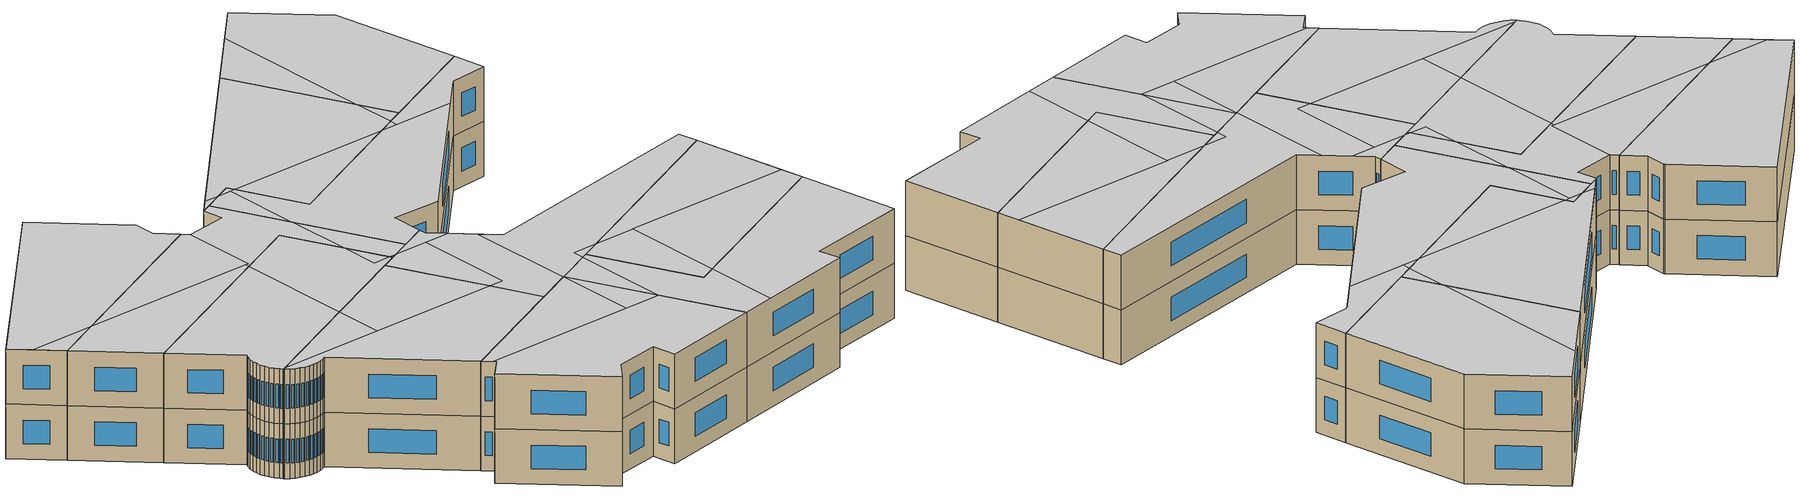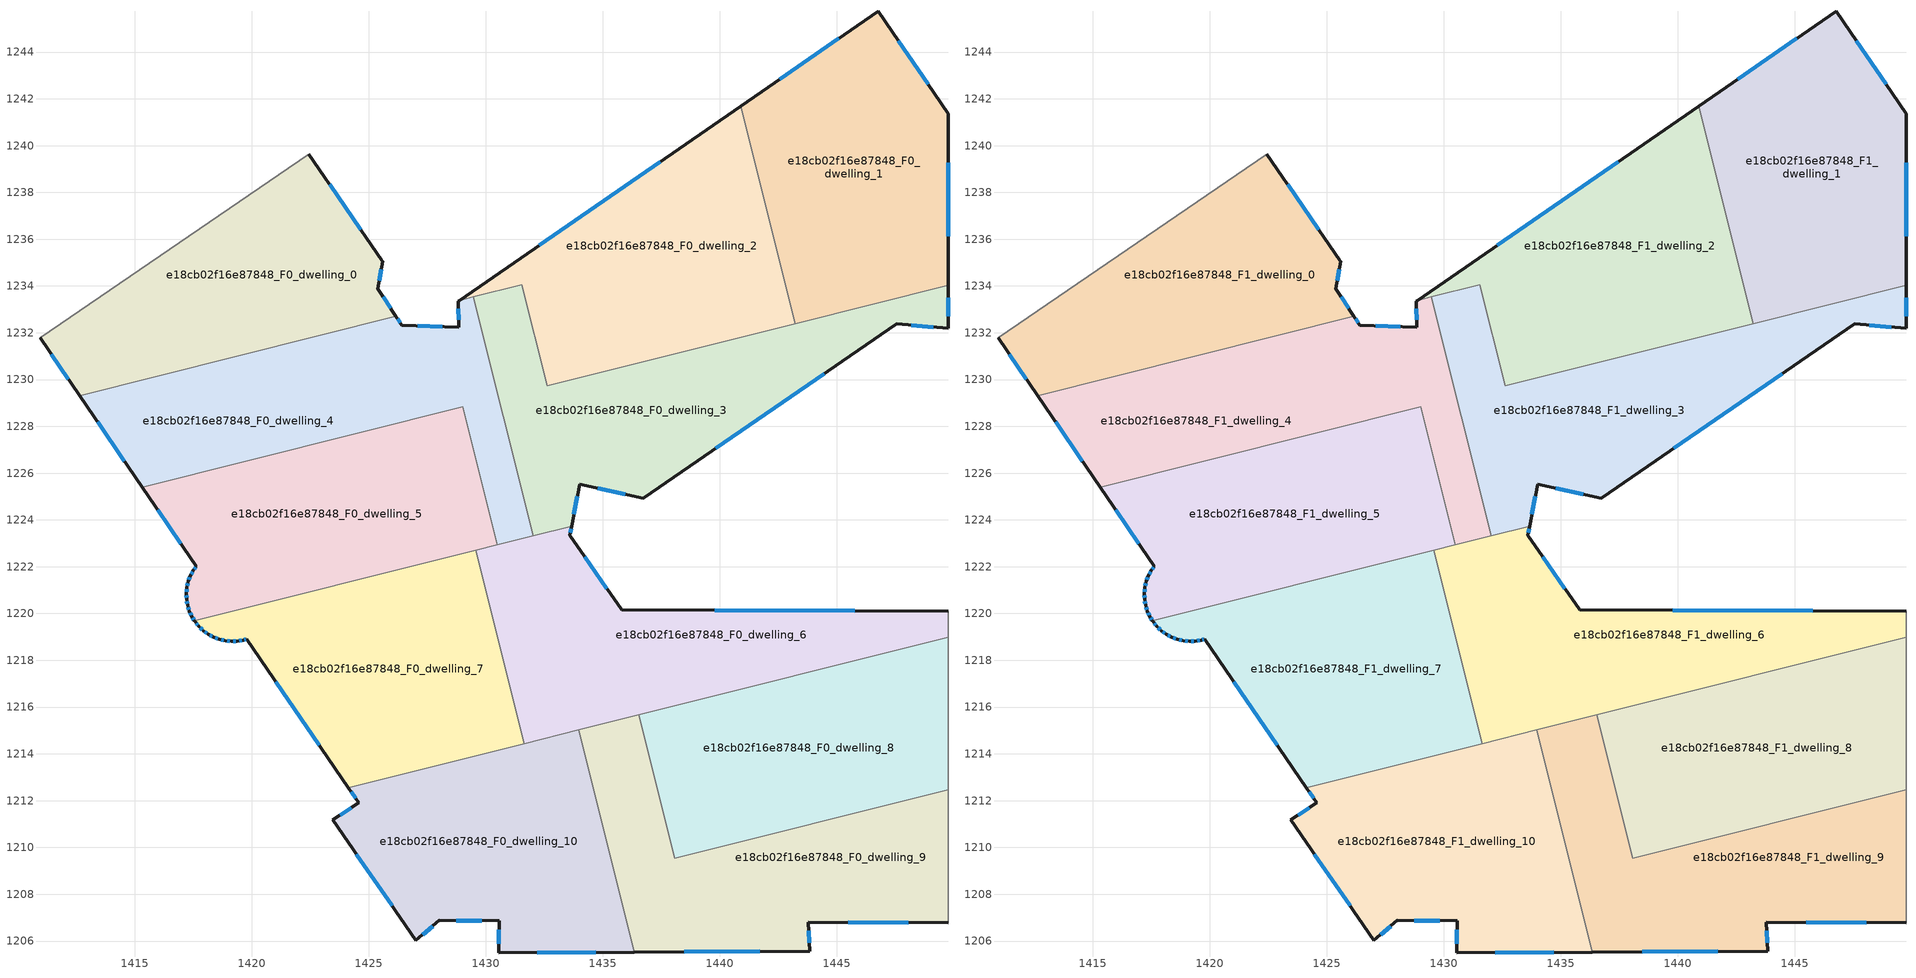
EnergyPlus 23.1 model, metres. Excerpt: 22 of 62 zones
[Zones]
e18cb02f16e87848_F0_dwelling_0
 floor ground (EU_floor_Construction): 1422.43,1239.64 1425.54,1235.11 1425.59,1235.05 1425.38,1233.88 1426.15,1232.7 1412.63,1229.31 1410.94,1231.78 z0
 wall outside (EU_wall_Construction): 1426.15,1232.7 1425.38,1233.88 1425.59,1235.05 1425.54,1235.11 1422.43,1239.64 / 1410.94,1231.78 1412.63,1229.31 z0:3
 wall to e18cb02f16e87848_F0_dwelling_4 (EU_wall_Construction): 1412.63,1229.31 1426.15,1232.7 z0:3
 wall adiabatic (EU_wall_Construction): 1422.43,1239.64 1410.94,1231.78 z0:3
 window (EU_Window_Construction): 1425.44,1234.22 1425.53,1234.71 / 1425.93,1233.04 1425.6,1233.55 / 1411.42,1231.08 1412.15,1230.02 / 1424.65,1236.4 1423.32,1238.34 z0.86:2.14
e18cb02f16e87848_F0_dwelling_1
 floor ground (EU_floor_Construction): 1446.76,1245.74 1449.75,1241.37 1449.75,1234.03 1443.22,1232.39 1440.89,1241.68 z0
 wall outside (EU_wall_Construction): 1449.75,1234.03 1449.75,1241.37 1446.76,1245.74 1440.89,1241.68 z0:3
 wall to e18cb02f16e87848_F0_dwelling_2 (EU_wall_Construction): 1440.89,1241.68 1443.22,1232.39 z0:3
 wall to e18cb02f16e87848_F0_dwelling_3 (EU_wall_Construction): 1443.22,1232.39 1449.75,1234.03 z0:3
 window (EU_Window_Construction): 1449.75,1236.12 1449.75,1239.27 / 1445.08,1244.58 1442.56,1242.84 / 1448.9,1242.62 1447.62,1244.49 z0.86:2.14
e18cb02f16e87848_F0_dwelling_10
 floor ground (EU_floor_Construction): 1433.96,1215.02 1436.34,1205.53 1430.55,1205.5 1430.56,1206.87 1428.01,1206.88 1427.01,1206.03 1423.45,1211.17 1424.56,1211.91 1424.12,1212.55 z0
 wall outside (EU_wall_Construction): 1424.12,1212.55 1424.56,1211.91 1423.45,1211.17 1427.01,1206.03 1428.01,1206.88 1430.56,1206.87 1430.55,1205.5 1436.34,1205.53 z0:3
 wall to e18cb02f16e87848_F0_dwelling_9 (EU_wall_Construction): 1436.34,1205.53 1433.96,1215.02 z0:3
 wall to e18cb02f16e87848_F0_dwelling_7 (EU_wall_Construction): 1431.64,1214.44 1424.12,1212.55 z0:3
 wall to e18cb02f16e87848_F0_dwelling_6 (EU_wall_Construction): 1433.96,1215.02 1431.64,1214.44 z0:3
 window (EU_Window_Construction): 1424.24,1212.37 1424.43,1212.1 / 1432.2,1205.51 1434.69,1205.52 / 1430.56,1206.48 1430.55,1205.89 / 1428.74,1206.88 1429.83,1206.87 / 1427.29,1206.27 1427.72,1206.64 / 1424.47,1209.7 1425.99,1207.5 / 1424.24,1211.7 1423.76,1211.38 z0.86:2.14
e18cb02f16e87848_F0_dwelling_2
 floor ground (EU_floor_Construction): 1440.89,1241.68 1443.22,1232.39 1432.62,1229.73 1431.54,1234.05 1428.85,1233.38 z0
 wall outside (EU_wall_Construction): 1440.89,1241.68 1428.85,1233.38 z0:3
 wall to e18cb02f16e87848_F0_dwelling_3 (EU_wall_Construction): 1429.46,1233.53 1431.54,1234.05 1432.62,1229.73 1443.22,1232.39 z0:3
 wall to e18cb02f16e87848_F0_dwelling_4 (EU_wall_Construction): 1428.85,1233.38 1429.46,1233.53 z0:3
 window (EU_Window_Construction): 1437.45,1239.31 1432.29,1235.75 z0.86:2.14
e18cb02f16e87848_F0_dwelling_3
 floor ground (EU_floor_Construction): 1449.75,1234.03 1449.75,1232.18 1447.55,1232.39 1436.72,1224.93 1434.01,1225.52 1433.66,1223.74 1432.02,1223.32 1429.46,1233.53 1431.54,1234.05 1432.62,1229.73 z0
 wall outside (EU_wall_Construction): 1433.66,1223.74 1434.01,1225.52 1436.72,1224.93 1447.55,1232.39 1449.75,1232.18 1449.75,1234.03 z0:3
 wall to e18cb02f16e87848_F0_dwelling_4 (EU_wall_Construction): 1429.46,1233.53 1432.02,1223.32 z0:3
 wall to e18cb02f16e87848_F0_dwelling_6 (EU_wall_Construction): 1432.02,1223.32 1433.66,1223.74 z0:3
 window (EU_Window_Construction): 1449.75,1232.71 1449.75,1233.5 / 1448.18,1232.33 1449.12,1232.24 / 1439.82,1227.06 1444.46,1230.26 / 1434.79,1225.35 1435.95,1225.1 / 1433.76,1224.25 1433.91,1225.01 z0.86:2.14
e18cb02f16e87848_F0_dwelling_4
 floor ground (EU_floor_Construction): 1429.46,1233.53 1432.02,1223.32 1430.49,1222.94 1429.01,1228.83 1415.32,1225.39 1412.63,1229.31 1426.15,1232.7 1426.4,1232.32 1428.84,1232.23 1428.82,1233.36 1428.85,1233.38 z0
 wall outside (EU_wall_Construction): 1428.85,1233.38 1428.82,1233.36 1428.84,1232.23 1426.4,1232.32 1426.15,1232.7 / 1412.63,1229.31 1415.32,1225.39 z0:3
 wall to e18cb02f16e87848_F0_dwelling_5 (EU_wall_Construction): 1415.32,1225.39 1429.01,1228.83 1430.49,1222.94 z0:3
 wall to e18cb02f16e87848_F0_dwelling_6 (EU_wall_Construction): 1430.49,1222.94 1432.02,1223.32 z0:3
 window (EU_Window_Construction): 1413.4,1228.19 1414.55,1226.51 / 1426.33,1232.43 1426.22,1232.59 / 1428.14,1232.25 1427.1,1232.29 / 1428.83,1233.03 1428.83,1232.55 z0.86:2.14
e18cb02f16e87848_F0_dwelling_5
 floor ground (EU_floor_Construction): 1429.01,1228.83 1430.49,1222.94 1417.53,1219.69 1417.43,1219.86 1417.33,1220.09 1417.25,1220.34 1417.21,1220.6 1417.2,1220.86 1417.22,1221.12 1417.28,1221.37 1417.37,1221.61 1417.49,1221.84 1417.62,1222.03 1415.32,1225.39 z0
 wall outside (EU_wall_Construction): 1415.32,1225.39 1417.62,1222.03 1417.49,1221.84 1417.37,1221.61 1417.28,1221.37 1417.22,1221.12 1417.2,1220.86 1417.21,1220.6 1417.25,1220.34 1417.33,1220.09 1417.43,1219.86 1417.53,1219.69 z0:3
 wall to e18cb02f16e87848_F0_dwelling_7 (EU_wall_Construction): 1417.53,1219.69 1429.56,1222.71 z0:3
 wall to e18cb02f16e87848_F0_dwelling_6 (EU_wall_Construction): 1429.56,1222.71 1430.49,1222.94 z0:3
 window (EU_Window_Construction): 1417.2,1220.78 1417.2,1220.67 / 1417.22,1221.04 1417.21,1220.93 / 1417.26,1221.3 1417.24,1221.19 / 1417.35,1221.54 1417.31,1221.44 / 1417.46,1221.78 1417.41,1221.68 / 1417.59,1221.98 1417.53,1221.9 / 1415.98,1224.43 1416.97,1222.99 / 1417.46,1219.81 1417.51,1219.74 / 1417.36,1220.03 1417.4,1219.92 / 1417.27,1220.27 1417.3,1220.16 / 1417.22,1220.52 1417.24,1220.42 z0.86:2.14
e18cb02f16e87848_F0_dwelling_6
 floor ground (EU_floor_Construction): 1449.75,1220.1 1449.75,1218.98 1431.64,1214.44 1429.57,1222.71 1433.66,1223.74 1433.59,1223.34 1435.8,1220.16 z0
 wall outside (EU_wall_Construction): 1449.75,1220.1 1435.8,1220.16 1433.59,1223.34 1433.66,1223.74 z0:3
 wall adiabatic (EU_wall_Construction): 1449.75,1218.98 1449.75,1220.1 z0:3
 wall to e18cb02f16e87848_F0_dwelling_7 (EU_wall_Construction): 1429.57,1222.71 1431.64,1214.44 z0:3
 wall to e18cb02f16e87848_F0_dwelling_8 (EU_wall_Construction): 1436.54,1215.67 1449.75,1218.98 z0:3
 wall to e18cb02f16e87848_F0_dwelling_9 (EU_wall_Construction): 1433.96,1215.02 1436.54,1215.67 z0:3
 window (EU_Window_Construction): 1435.17,1221.07 1434.22,1222.43 / 1445.77,1220.12 1439.79,1220.14 / 1433.61,1223.45 1433.64,1223.62 z0.86:2.14
e18cb02f16e87848_F0_dwelling_7
 floor ground (EU_floor_Construction): 1429.57,1222.71 1431.64,1214.44 1424.12,1212.55 1419.77,1218.9 1419.64,1218.87 1419.38,1218.82 1419.12,1218.81 1418.86,1218.84 1418.61,1218.9 1418.37,1218.99 1418.14,1219.11 1417.93,1219.26 1417.74,1219.44 1417.57,1219.64 1417.54,1219.67 1417.53,1219.69 z0
 wall outside (EU_wall_Construction): 1417.53,1219.69 1417.54,1219.67 1417.57,1219.64 1417.74,1219.44 1417.93,1219.26 1418.14,1219.11 1418.37,1218.99 1418.61,1218.9 1418.86,1218.84 1419.12,1218.81 1419.38,1218.82 1419.64,1218.87 1419.77,1218.9 1424.12,1212.55 z0:3
 window (EU_Window_Construction): 1418.44,1218.96 1418.54,1218.92 / 1418.2,1219.07 1418.3,1219.02 / 1417.99,1219.22 1418.08,1219.15 / 1417.79,1219.39 1417.87,1219.31 / 1417.62,1219.58 1417.69,1219.49 / 1421.01,1217.09 1422.88,1214.37 / 1419.68,1218.88 1419.73,1218.89 / 1419.46,1218.83 1419.56,1218.85 / 1419.2,1218.82 1419.31,1218.82 / 1418.94,1218.83 1419.05,1218.82 / 1418.68,1218.88 1418.79,1218.85 z0.86:2.14
e18cb02f16e87848_F0_dwelling_8
 floor ground (EU_floor_Construction): 1449.75,1218.98 1449.75,1212.46 1438.08,1209.54 1436.54,1215.67 z0
 wall to e18cb02f16e87848_F0_dwelling_9 (EU_wall_Construction): 1436.54,1215.67 1438.08,1209.54 1449.75,1212.46 z0:3
 wall adiabatic (EU_wall_Construction): 1449.75,1212.46 1449.75,1218.98 z0:3
e18cb02f16e87848_F0_dwelling_9
 floor ground (EU_floor_Construction): 1449.75,1212.46 1449.75,1206.77 1443.78,1206.8 1443.84,1205.56 1436.34,1205.53 1433.96,1215.02 1436.54,1215.67 1438.08,1209.54 z0
 wall outside (EU_wall_Construction): 1436.34,1205.53 1443.84,1205.56 1443.78,1206.8 1449.75,1206.77 z0:3
 wall adiabatic (EU_wall_Construction): 1449.75,1206.77 1449.75,1212.46 z0:3
 window (EU_Window_Construction): 1445.49,1206.79 1448.05,1206.78 / 1443.82,1205.92 1443.8,1206.45 / 1438.48,1205.54 1441.7,1205.55 z0.86:2.14
e18cb02f16e87848_F1_dwelling_0
 floor to e18cb02f16e87848_F0_dwelling_0 (EU_floor_Construction): 1422.43,1239.64 1425.54,1235.11 1425.59,1235.05 1425.38,1233.88 1426.15,1232.7 1412.63,1229.31 1410.94,1231.78 z3
 wall outside (EU_wall_Construction): 1426.15,1232.7 1425.38,1233.88 1425.59,1235.05 1425.54,1235.11 1422.43,1239.64 / 1410.94,1231.78 1412.63,1229.31 z3:6
 wall to e18cb02f16e87848_F1_dwelling_4 (EU_wall_Construction): 1412.63,1229.31 1426.15,1232.7 z3:6
 wall adiabatic (EU_wall_Construction): 1422.43,1239.64 1410.94,1231.78 z3:6
 window (EU_Window_Construction): 1425.44,1234.22 1425.53,1234.71 / 1425.93,1233.04 1425.6,1233.55 / 1411.42,1231.08 1412.15,1230.02 / 1424.65,1236.4 1423.32,1238.34 z3.86:5.14
 ceiling to e18cb02f16e87848_F2_dwelling_3 (EU_floor_Construction): 1426.15,1232.7 1425.38,1233.88 1425.59,1235.05 1422.43,1239.64 1410.94,1231.78 1411.68,1230.7 1415.41,1230.01 z6
 ceiling to e18cb02f16e87848_F2_dwelling_6 (EU_floor_Construction): 1415.41,1230.01 1411.68,1230.7 1412.63,1229.31 z6
e18cb02f16e87848_F1_dwelling_1
 floor to e18cb02f16e87848_F0_dwelling_1 (EU_floor_Construction): 1446.76,1245.74 1449.75,1241.37 1449.75,1234.03 1443.22,1232.39 1440.89,1241.68 z3
 wall outside (EU_wall_Construction): 1449.75,1234.03 1449.75,1241.37 1446.76,1245.74 1440.89,1241.68 z3:6
 wall to e18cb02f16e87848_F1_dwelling_2 (EU_wall_Construction): 1440.89,1241.68 1443.22,1232.39 z3:6
 wall to e18cb02f16e87848_F1_dwelling_3 (EU_wall_Construction): 1443.22,1232.39 1449.75,1234.03 z3:6
 window (EU_Window_Construction): 1449.75,1236.12 1449.75,1239.27 / 1445.08,1244.58 1442.56,1242.84 / 1448.9,1242.62 1447.62,1244.49 z3.86:5.14
 ceiling to e18cb02f16e87848_F2_dwelling_0 (EU_floor_Construction): 1449.75,1234.03 1449.75,1241.37 1446.76,1245.74 1444.46,1244.15 1442.68,1234.54 1443.22,1232.39 z6
 ceiling to e18cb02f16e87848_F2_dwelling_1 (EU_floor_Construction): 1442.68,1234.54 1444.46,1244.15 1440.89,1241.68 z6
e18cb02f16e87848_F1_dwelling_10
 floor to e18cb02f16e87848_F0_dwelling_10 (EU_floor_Construction): 1433.96,1215.02 1436.34,1205.53 1430.55,1205.5 1430.56,1206.87 1428.01,1206.88 1427.01,1206.03 1423.45,1211.17 1424.56,1211.91 1424.12,1212.55 z3
 wall outside (EU_wall_Construction): 1424.12,1212.55 1424.56,1211.91 1423.45,1211.17 1427.01,1206.03 1428.01,1206.88 1430.56,1206.87 1430.55,1205.5 1436.34,1205.53 z3:6
 wall to e18cb02f16e87848_F1_dwelling_9 (EU_wall_Construction): 1436.34,1205.53 1433.96,1215.02 z3:6
 wall to e18cb02f16e87848_F1_dwelling_7 (EU_wall_Construction): 1431.64,1214.44 1424.12,1212.55 z3:6
 wall to e18cb02f16e87848_F1_dwelling_6 (EU_wall_Construction): 1433.96,1215.02 1431.64,1214.44 z3:6
 window (EU_Window_Construction): 1424.24,1212.37 1424.43,1212.1 / 1432.2,1205.51 1434.69,1205.52 / 1430.56,1206.48 1430.55,1205.89 / 1428.74,1206.88 1429.83,1206.87 / 1427.29,1206.27 1427.72,1206.64 / 1424.47,1209.7 1425.99,1207.5 / 1424.24,1211.7 1423.76,1211.38 z3.86:5.14
 ceiling to e18cb02f16e87848_F2_dwelling_9 (EU_floor_Construction): 1436.34,1205.53 1435.2,1210.1 1435.19,1210.08 1424.45,1212.07 1424.56,1211.91 1423.45,1211.17 1427.01,1206.03 1428.01,1206.88 1430.56,1206.87 1430.55,1205.5 z6
 ceiling to e18cb02f16e87848_F2_dwelling_8 (EU_floor_Construction): 1433.08,1210.47 1433.92,1215.01 1424.12,1212.55 1424.45,1212.07 z6
 ceiling to e18cb02f16e87848_F2_dwelling_5 (EU_floor_Construction): 1435.19,1210.08 1435.2,1210.1 1433.96,1215.02 1433.92,1215.01 1433.08,1210.47 z6
e18cb02f16e87848_F1_dwelling_2
 floor to e18cb02f16e87848_F0_dwelling_2 (EU_floor_Construction): 1440.89,1241.68 1443.22,1232.39 1432.62,1229.73 1431.54,1234.05 1428.85,1233.38 z3
 wall outside (EU_wall_Construction): 1440.89,1241.68 1428.85,1233.38 z3:6
 wall to e18cb02f16e87848_F1_dwelling_3 (EU_wall_Construction): 1429.46,1233.53 1431.54,1234.05 1432.62,1229.73 1443.22,1232.39 z3:6
 wall to e18cb02f16e87848_F1_dwelling_4 (EU_wall_Construction): 1428.85,1233.38 1429.46,1233.53 z3:6
 window (EU_Window_Construction): 1437.45,1239.31 1432.29,1235.75 z3.86:5.14
 ceiling to e18cb02f16e87848_F2_dwelling_1 (EU_floor_Construction): 1442.23,1232.14 1442.68,1234.54 1440.89,1241.68 1429.72,1233.97 1430.58,1233.81 1431.54,1234.05 1431.65,1233.61 1441.1,1231.86 z6
 ceiling to e18cb02f16e87848_F2_dwelling_2 (EU_floor_Construction): 1441.1,1231.86 1431.65,1233.61 1432.62,1229.73 z6
 ceiling to e18cb02f16e87848_F2_dwelling_0 (EU_floor_Construction): 1443.22,1232.39 1442.68,1234.54 1442.23,1232.14 z6
 ceiling to e18cb02f16e87848_F2_dwelling_4 (EU_floor_Construction): 1430.58,1233.81 1429.72,1233.97 1428.85,1233.38 z6
e18cb02f16e87848_F1_dwelling_3
 floor to e18cb02f16e87848_F0_dwelling_3 (EU_floor_Construction): 1449.75,1234.03 1449.75,1232.18 1447.55,1232.39 1436.72,1224.93 1434.01,1225.52 1433.66,1223.74 1432.02,1223.32 1429.46,1233.53 1431.54,1234.05 1432.62,1229.73 z3
 wall outside (EU_wall_Construction): 1433.66,1223.74 1434.01,1225.52 1436.72,1224.93 1447.55,1232.39 1449.75,1232.18 1449.75,1234.03 z3:6
 wall to e18cb02f16e87848_F1_dwelling_4 (EU_wall_Construction): 1429.46,1233.53 1432.02,1223.32 z3:6
 wall to e18cb02f16e87848_F1_dwelling_6 (EU_wall_Construction): 1432.02,1223.32 1433.66,1223.74 z3:6
 window (EU_Window_Construction): 1449.75,1232.71 1449.75,1233.5 / 1448.18,1232.33 1449.12,1232.24 / 1439.82,1227.06 1444.46,1230.26 / 1434.79,1225.35 1435.95,1225.1 / 1433.76,1224.25 1433.91,1225.01 z3.86:5.14
 ceiling to e18cb02f16e87848_F2_dwelling_2 (EU_floor_Construction): 1445.58,1231.03 1441.1,1231.86 1432.62,1229.73 1431.65,1233.61 1431.38,1233.67 1430.54,1229.2 1432.02,1223.32 1433.66,1223.74 1434.01,1225.52 1436.72,1224.93 z6
 ceiling to e18cb02f16e87848_F2_dwelling_0 (EU_floor_Construction): 1449.75,1232.18 1449.75,1234.03 1442.23,1232.14 1442.14,1231.66 1445.58,1231.03 1447.55,1232.39 z6
 ceiling to e18cb02f16e87848_F2_dwelling_1 (EU_floor_Construction): 1431.65,1233.61 1431.54,1234.05 1430.58,1233.81 z6; 1442.14,1231.66 1442.23,1232.14 1441.1,1231.86 z6
 ceiling to e18cb02f16e87848_F2_dwelling_4 (EU_floor_Construction): 1430.54,1229.2 1431.37,1233.66 1430.58,1233.81 1429.46,1233.53 z6
e18cb02f16e87848_F1_dwelling_4
 floor to e18cb02f16e87848_F0_dwelling_4 (EU_floor_Construction): 1429.46,1233.53 1432.02,1223.32 1430.49,1222.94 1429.01,1228.83 1415.32,1225.39 1412.63,1229.31 1426.15,1232.7 1426.4,1232.32 1428.84,1232.23 1428.82,1233.36 1428.85,1233.38 z3
 wall outside (EU_wall_Construction): 1428.85,1233.38 1428.82,1233.36 1428.84,1232.23 1426.4,1232.32 1426.15,1232.7 / 1412.63,1229.31 1415.32,1225.39 z3:6
 wall to e18cb02f16e87848_F1_dwelling_5 (EU_wall_Construction): 1415.32,1225.39 1429.01,1228.83 1430.49,1222.94 z3:6
 wall to e18cb02f16e87848_F1_dwelling_6 (EU_wall_Construction): 1430.49,1222.94 1432.02,1223.32 z3:6
 window (EU_Window_Construction): 1413.4,1228.19 1414.55,1226.51 / 1426.33,1232.43 1426.22,1232.59 / 1428.14,1232.25 1427.1,1232.29 / 1428.83,1233.03 1428.83,1232.55 z3.86:5.14
 ceiling to e18cb02f16e87848_F2_dwelling_6 (EU_floor_Construction): 1425.39,1227.92 1425.43,1228.14 1415.41,1230.01 1412.63,1229.31 1415.32,1225.39 z6
 ceiling to e18cb02f16e87848_F2_dwelling_3 (EU_floor_Construction): 1425.61,1228.11 1426.4,1232.32 1426.15,1232.7 1415.41,1230.01 z6
 ceiling to e18cb02f16e87848_F2_dwelling_4 (EU_floor_Construction): 1429.85,1225.48 1430.54,1229.2 1429.46,1233.53 1428.85,1233.38 1428.82,1233.36 1428.84,1232.23 1426.4,1232.32 1425.61,1228.11 1425.43,1228.14 1425.39,1227.92 1429.01,1228.83 z6; 1430.84,1223.03 1430.45,1223.1 1430.49,1222.94 z6
 ceiling to e18cb02f16e87848_F2_dwelling_2 (EU_floor_Construction): 1432.02,1223.32 1430.54,1229.2 1429.85,1225.48 1430.45,1223.1 1430.84,1223.03 z6
e18cb02f16e87848_F1_dwelling_5
 floor to e18cb02f16e87848_F0_dwelling_5 (EU_floor_Construction): 1429.01,1228.83 1430.49,1222.94 1417.53,1219.69 1417.43,1219.86 1417.33,1220.09 1417.25,1220.34 1417.21,1220.6 1417.2,1220.86 1417.22,1221.12 1417.28,1221.37 1417.37,1221.61 1417.49,1221.84 1417.62,1222.03 1415.32,1225.39 z3
 wall outside (EU_wall_Construction): 1415.32,1225.39 1417.62,1222.03 1417.49,1221.84 1417.37,1221.61 1417.28,1221.37 1417.22,1221.12 1417.2,1220.86 1417.21,1220.6 1417.25,1220.34 1417.33,1220.09 1417.43,1219.86 1417.53,1219.69 z3:6
 wall to e18cb02f16e87848_F1_dwelling_7 (EU_wall_Construction): 1417.53,1219.69 1429.56,1222.71 z3:6
 wall to e18cb02f16e87848_F1_dwelling_6 (EU_wall_Construction): 1429.56,1222.71 1430.49,1222.94 z3:6
 window (EU_Window_Construction): 1417.2,1220.78 1417.2,1220.67 / 1417.22,1221.04 1417.21,1220.93 / 1417.26,1221.3 1417.24,1221.19 / 1417.35,1221.54 1417.31,1221.44 / 1417.46,1221.78 1417.41,1221.68 / 1417.59,1221.98 1417.53,1221.9 / 1415.98,1224.43 1416.97,1222.99 / 1417.46,1219.81 1417.51,1219.74 / 1417.36,1220.03 1417.4,1219.92 / 1417.27,1220.27 1417.3,1220.16 / 1417.22,1220.52 1417.24,1220.42 z3.86:5.14
 ceiling to e18cb02f16e87848_F2_dwelling_4 (EU_floor_Construction): 1430.49,1222.94 1430.45,1223.1 1429.45,1223.28 1429.85,1225.48 1429.01,1228.83 1425.39,1227.92 1424.17,1221.35 z6
 ceiling to e18cb02f16e87848_F2_dwelling_6 (EU_floor_Construction): 1424.17,1221.35 1425.39,1227.92 1415.32,1225.39 1417.62,1222.03 1417.49,1221.84 1417.37,1221.61 1417.28,1221.37 1417.22,1221.12 1417.2,1220.86 1417.21,1220.6 1417.25,1220.34 1417.33,1220.09 1417.43,1219.86 1417.5,1219.74 1417.64,1219.72 z6
 ceiling to e18cb02f16e87848_F2_dwelling_2 (EU_floor_Construction): 1430.45,1223.1 1429.85,1225.48 1429.45,1223.28 z6
e18cb02f16e87848_F1_dwelling_6
 floor to e18cb02f16e87848_F0_dwelling_6 (EU_floor_Construction): 1449.75,1220.1 1449.75,1218.98 1431.64,1214.44 1429.57,1222.71 1433.66,1223.74 1433.59,1223.34 1435.8,1220.16 z3
 wall outside (EU_wall_Construction): 1449.75,1220.1 1435.8,1220.16 1433.59,1223.34 1433.66,1223.74 z3:6
 wall adiabatic (EU_wall_Construction): 1449.75,1218.98 1449.75,1220.1 z3:6
 wall to e18cb02f16e87848_F1_dwelling_7 (EU_wall_Construction): 1429.57,1222.71 1431.64,1214.44 z3:6
 wall to e18cb02f16e87848_F1_dwelling_8 (EU_wall_Construction): 1436.54,1215.67 1449.75,1218.98 z3:6
 wall to e18cb02f16e87848_F1_dwelling_9 (EU_wall_Construction): 1433.96,1215.02 1436.54,1215.67 z3:6
 window (EU_Window_Construction): 1435.17,1221.07 1434.22,1222.43 / 1445.77,1220.12 1439.79,1220.14 / 1433.61,1223.45 1433.64,1223.62 z3.86:5.14
 ceiling to e18cb02f16e87848_F2_dwelling_5 (EU_floor_Construction): 1449.75,1218.98 1449.75,1220.1 1435.8,1220.16 1435.07,1221.2 1433.92,1215.01 1436.22,1215.59 1436.34,1216.24 1437.77,1215.98 z6
 ceiling to e18cb02f16e87848_F2_dwelling_2 (EU_floor_Construction): 1434.24,1222.39 1433.59,1223.34 1433.66,1223.74 1430.84,1223.03 z6
 ceiling to e18cb02f16e87848_F2_dwelling_9 (EU_floor_Construction): 1437.77,1215.98 1436.34,1216.24 1436.22,1215.59 z6
 ceiling to e18cb02f16e87848_F2_dwelling_8 (EU_floor_Construction): 1433.92,1215.01 1435.07,1221.2 1434.24,1222.39 1432.79,1222.66 1431.75,1217.09 1430.93,1217.25 1431.64,1214.44 z6
 ceiling to e18cb02f16e87848_F2_dwelling_4 (EU_floor_Construction): 1431.75,1217.09 1432.79,1222.66 1430.84,1223.03 1429.57,1222.71 1430.93,1217.25 z6
e18cb02f16e87848_F1_dwelling_7
 floor to e18cb02f16e87848_F0_dwelling_7 (EU_floor_Construction): 1429.57,1222.71 1431.64,1214.44 1424.12,1212.55 1419.77,1218.9 1419.64,1218.87 1419.38,1218.82 1419.12,1218.81 1418.86,1218.84 1418.61,1218.9 1418.37,1218.99 1418.14,1219.11 1417.93,1219.26 1417.74,1219.44 1417.57,1219.64 1417.54,1219.67 1417.53,1219.69 z3
 wall outside (EU_wall_Construction): 1417.53,1219.69 1417.54,1219.67 1417.57,1219.64 1417.74,1219.44 1417.93,1219.26 1418.14,1219.11 1418.37,1218.99 1418.61,1218.9 1418.86,1218.84 1419.12,1218.81 1419.38,1218.82 1419.64,1218.87 1419.77,1218.9 1424.12,1212.55 z3:6
 window (EU_Window_Construction): 1418.44,1218.96 1418.54,1218.92 / 1418.2,1219.07 1418.3,1219.02 / 1417.99,1219.22 1418.08,1219.15 / 1417.79,1219.39 1417.87,1219.31 / 1417.62,1219.58 1417.69,1219.49 / 1421.01,1217.09 1422.88,1214.37 / 1419.68,1218.88 1419.73,1218.89 / 1419.46,1218.83 1419.56,1218.85 / 1419.2,1218.82 1419.31,1218.82 / 1418.94,1218.83 1419.05,1218.82 / 1418.68,1218.88 1418.79,1218.85 z3.86:5.14
 ceiling to e18cb02f16e87848_F2_dwelling_8 (EU_floor_Construction): 1431.64,1214.44 1430.93,1217.25 1417.64,1219.72 1417.54,1219.69 1417.54,1219.67 1417.57,1219.64 1417.74,1219.44 1417.93,1219.26 1418.14,1219.11 1418.37,1218.99 1418.61,1218.9 1418.86,1218.84 1419.12,1218.81 1419.38,1218.82 1419.64,1218.87 1419.77,1218.9 1424.12,1212.55 z6
 ceiling to e18cb02f16e87848_F2_dwelling_4 (EU_floor_Construction): 1430.93,1217.25 1429.57,1222.71 1424.17,1221.35 1423.66,1218.6 z6
 ceiling to e18cb02f16e87848_F2_dwelling_6 (EU_floor_Construction): 1423.66,1218.6 1424.17,1221.35 1417.64,1219.72 z6
e18cb02f16e87848_F1_dwelling_8
 floor to e18cb02f16e87848_F0_dwelling_8 (EU_floor_Construction): 1449.75,1218.98 1449.75,1212.46 1438.08,1209.54 1436.54,1215.67 z3
 wall to e18cb02f16e87848_F1_dwelling_9 (EU_wall_Construction): 1436.54,1215.67 1438.08,1209.54 1449.75,1212.46 z3:6
 wall adiabatic (EU_wall_Construction): 1449.75,1212.46 1449.75,1218.98 z3:6
 ceiling to e18cb02f16e87848_F2_dwelling_7 (EU_floor_Construction): 1449.75,1212.46 1449.75,1213.75 1440.15,1215.54 1439.08,1209.79 z6
 ceiling to e18cb02f16e87848_F2_dwelling_5 (EU_floor_Construction): 1449.75,1213.75 1449.75,1218.98 1437.77,1215.98 z6
 ceiling to e18cb02f16e87848_F2_dwelling_9 (EU_floor_Construction): 1439.08,1209.79 1440.15,1215.54 1437.77,1215.98 1436.54,1215.67 1438.08,1209.54 z6
e18cb02f16e87848_F1_dwelling_9
 floor to e18cb02f16e87848_F0_dwelling_9 (EU_floor_Construction): 1449.75,1212.46 1449.75,1206.77 1443.78,1206.8 1443.84,1205.56 1436.34,1205.53 1433.96,1215.02 1436.54,1215.67 1438.08,1209.54 z3
 wall outside (EU_wall_Construction): 1436.34,1205.53 1443.84,1205.56 1443.78,1206.8 1449.75,1206.77 z3:6
 wall adiabatic (EU_wall_Construction): 1449.75,1206.77 1449.75,1212.46 z3:6
 window (EU_Window_Construction): 1445.49,1206.79 1448.05,1206.78 / 1443.82,1205.92 1443.8,1206.45 / 1438.48,1205.54 1441.7,1205.55 z3.86:5.14
 ceiling to e18cb02f16e87848_F2_dwelling_7 (EU_floor_Construction): 1449.75,1206.77 1449.75,1212.46 1439.08,1209.79 1438.29,1205.54 1443.84,1205.56 1443.78,1206.8 z6
 ceiling to e18cb02f16e87848_F2_dwelling_9 (EU_floor_Construction): 1438.29,1205.54 1439.08,1209.79 1438.08,1209.54 1436.54,1215.67 1436.22,1215.59 1435.2,1210.1 1436.34,1205.53 z6
 ceiling to e18cb02f16e87848_F2_dwelling_5 (EU_floor_Construction): 1435.2,1210.1 1436.22,1215.59 1433.96,1215.02 z6
[Building]
EU S2 Campaign: North Axis=0; Terrain=City; Solar Distribution=FullExterior
[Site:Location]
Helsinki-Vantaa.AP: Latitude=60.317; Longitude=24.963; Time Zone=2; Elevation=54.6
[SizingPeriod:WeatherFileDays]
AnnualSizingPeriod: Begin Month=1; Begin Day of Month=1; End Month=12; End Day of Month=31; Day of Week for Start Day=Monday; Use Weather File Daylight Saving Period=No; Use Weather File Rain and Snow Indicators=No
[MATERIAL]
EU_InternalMass_Material: Roughness=MediumRough; Thickness=0.1; Conductivity=1; Density=1800; Specific Heat=900; Thermal Absorptance=0.9; Solar Absorptance=0.7; Visible Absorptance=0.7
[MATERIAL:NOMASS] Roughness=MediumRough; Thermal Absorptance=0.9; Solar Absorptance=0.7; Visible Absorptance=0.7
Name | Thermal Resistance
EU_wall_NoMass | 1.10183
EU_floor_NoMass | 1.70606
[WINDOWMATERIAL:SIMPLEGLAZINGSYSTEM]
EU_Window_SimpleGlazing: UFactor=3.11035; Solar Heat Gain Coefficient=0.8; Visible Transmittance=0.8
[CONSTRUCTION]
EU_wall_Construction: EU_wall_NoMass
EU_floor_Construction: EU_floor_NoMass
EU_Window_Construction: EU_Window_SimpleGlazing
EU_InternalMass_Construction: EU_InternalMass_Material
[ZONE] Type=1; Multiplier=1; Ceiling Height=autocalculate; Floor Area=autocalculate; Part of Total Floor Area=Yes
Name | Volume
e18cb02f16e87848_F0_dwelling_0; e18cb02f16e87848_F1_dwelling_0 | 227.689
e18cb02f16e87848_F0_dwelling_1; e18cb02f16e87848_F1_dwelling_1 | 251.314
e18cb02f16e87848_F0_dwelling_10; e18cb02f16e87848_F1_dwelling_10 | 243.409
e18cb02f16e87848_F0_dwelling_2; e18cb02f16e87848_F1_dwelling_2 | 251.286
e18cb02f16e87848_F0_dwelling_3; e18cb02f16e87848_F1_dwelling_3 | 243.397
e18cb02f16e87848_F0_dwelling_4; e18cb02f16e87848_F1_dwelling_4 | 243.434
e18cb02f16e87848_F0_dwelling_5; e18cb02f16e87848_F1_dwelling_5 | 243.436
e18cb02f16e87848_F0_dwelling_6; e18cb02f16e87848_F1_dwelling_6 | 243.448
e18cb02f16e87848_F0_dwelling_7; e18cb02f16e87848_F1_dwelling_7 | 243.42
e18cb02f16e87848_F0_dwelling_8; e18cb02f16e87848_F1_dwelling_8 | 243.416
e18cb02f16e87848_F0_dwelling_9; e18cb02f16e87848_F1_dwelling_9 | 243.4
[INTERNALMASS] Construction=EU_InternalMass_Construction
Name | Zone or ZoneList | Surface Area
e18cb02f16e87848_F0_dwelling_0_EU_InternalMass | e18cb02f16e87848_F0_dwelling_0 | 75.8966
e18cb02f16e87848_F0_dwelling_1_EU_InternalMass | e18cb02f16e87848_F0_dwelling_1 | 83.771
e18cb02f16e87848_F0_dwelling_2_EU_InternalMass | e18cb02f16e87848_F0_dwelling_2 | 83.7584
e18cb02f16e87848_F0_dwelling_3_EU_InternalMass | e18cb02f16e87848_F0_dwelling_3 | 81.1289
e18cb02f16e87848_F0_dwelling_4_EU_InternalMass | e18cb02f16e87848_F0_dwelling_4 | 81.1434
e18cb02f16e87848_F0_dwelling_5_EU_InternalMass | e18cb02f16e87848_F0_dwelling_5 | 81.1451
e18cb02f16e87848_F0_dwelling_6_EU_InternalMass | e18cb02f16e87848_F0_dwelling_6 | 81.1472
e18cb02f16e87848_F0_dwelling_7_EU_InternalMass | e18cb02f16e87848_F0_dwelling_7 | 81.1394
e18cb02f16e87848_F0_dwelling_8_EU_InternalMass | e18cb02f16e87848_F0_dwelling_8 | 81.1388
e18cb02f16e87848_F0_dwelling_9_EU_InternalMass | e18cb02f16e87848_F0_dwelling_9 | 81.133
e18cb02f16e87848_F0_dwelling_10_EU_InternalMass | e18cb02f16e87848_F0_dwelling_10 | 81.1369
e18cb02f16e87848_F1_dwelling_0_EU_InternalMass | e18cb02f16e87848_F1_dwelling_0 | 75.8966
e18cb02f16e87848_F1_dwelling_1_EU_InternalMass | e18cb02f16e87848_F1_dwelling_1 | 83.771
e18cb02f16e87848_F1_dwelling_2_EU_InternalMass | e18cb02f16e87848_F1_dwelling_2 | 83.7584
e18cb02f16e87848_F1_dwelling_3_EU_InternalMass | e18cb02f16e87848_F1_dwelling_3 | 81.1289
e18cb02f16e87848_F1_dwelling_4_EU_InternalMass | e18cb02f16e87848_F1_dwelling_4 | 81.1434
e18cb02f16e87848_F1_dwelling_5_EU_InternalMass | e18cb02f16e87848_F1_dwelling_5 | 81.1451
e18cb02f16e87848_F1_dwelling_6_EU_InternalMass | e18cb02f16e87848_F1_dwelling_6 | 81.1472
e18cb02f16e87848_F1_dwelling_7_EU_InternalMass | e18cb02f16e87848_F1_dwelling_7 | 81.1394
e18cb02f16e87848_F1_dwelling_8_EU_InternalMass | e18cb02f16e87848_F1_dwelling_8 | 81.1388
e18cb02f16e87848_F1_dwelling_9_EU_InternalMass | e18cb02f16e87848_F1_dwelling_9 | 81.133
e18cb02f16e87848_F1_dwelling_10_EU_InternalMass | e18cb02f16e87848_F1_dwelling_10 | 81.1369
[OTHEREQUIPMENT] Fuel Type=Electricity; Design Level Calculation Method=Watts/Area; Power per Zone Floor Area=1; Fraction Latent=0; Fraction Radiant=0; Fraction Lost=0; Carbon Dioxide Generation Rate=0; EndUse Subcategory=EU_Step8_InternalGains
Name | Zone or ZoneList or Space or SpaceList | Schedule
EU_Step8_InternalGain_e18cb02f16e87848_F0_dwelling_0_f000 | e18cb02f16e87848_F0_dwelling_0 | EU_Step8_GainSchedule_e18cb02f16e87848_F0_dwelling_0_f000
EU_Step8_InternalGain_e18cb02f16e87848_F0_dwelling_1_f000 | e18cb02f16e87848_F0_dwelling_1 | EU_Step8_GainSchedule_e18cb02f16e87848_F0_dwelling_1_f000
EU_Step8_InternalGain_e18cb02f16e87848_F0_dwelling_2_f000 | e18cb02f16e87848_F0_dwelling_2 | EU_Step8_GainSchedule_e18cb02f16e87848_F0_dwelling_2_f000
EU_Step8_InternalGain_e18cb02f16e87848_F0_dwelling_3_f000 | e18cb02f16e87848_F0_dwelling_3 | EU_Step8_GainSchedule_e18cb02f16e87848_F0_dwelling_3_f000
EU_Step8_InternalGain_e18cb02f16e87848_F0_dwelling_4_f000 | e18cb02f16e87848_F0_dwelling_4 | EU_Step8_GainSchedule_e18cb02f16e87848_F0_dwelling_4_f000
EU_Step8_InternalGain_e18cb02f16e87848_F0_dwelling_5_f000 | e18cb02f16e87848_F0_dwelling_5 | EU_Step8_GainSchedule_e18cb02f16e87848_F0_dwelling_5_f000
EU_Step8_InternalGain_e18cb02f16e87848_F0_dwelling_6_f000 | e18cb02f16e87848_F0_dwelling_6 | EU_Step8_GainSchedule_e18cb02f16e87848_F0_dwelling_6_f000
EU_Step8_InternalGain_e18cb02f16e87848_F0_dwelling_7_f000 | e18cb02f16e87848_F0_dwelling_7 | EU_Step8_GainSchedule_e18cb02f16e87848_F0_dwelling_7_f000
EU_Step8_InternalGain_e18cb02f16e87848_F0_dwelling_8_f000 | e18cb02f16e87848_F0_dwelling_8 | EU_Step8_GainSchedule_e18cb02f16e87848_F0_dwelling_8_f000
EU_Step8_InternalGain_e18cb02f16e87848_F0_dwelling_9_f000 | e18cb02f16e87848_F0_dwelling_9 | EU_Step8_GainSchedule_e18cb02f16e87848_F0_dwelling_9_f000
EU_Step8_InternalGain_e18cb02f16e87848_F0_dwelling_10_f000 | e18cb02f16e87848_F0_dwelling_10 | EU_Step8_GainSchedule_e18cb02f16e87848_F0_dwelling_10_f000
EU_Step8_InternalGain_e18cb02f16e87848_F1_dwelling_0_f000 | e18cb02f16e87848_F1_dwelling_0 | EU_Step8_GainSchedule_e18cb02f16e87848_F1_dwelling_0_f000
EU_Step8_InternalGain_e18cb02f16e87848_F1_dwelling_1_f000 | e18cb02f16e87848_F1_dwelling_1 | EU_Step8_GainSchedule_e18cb02f16e87848_F1_dwelling_1_f000
EU_Step8_InternalGain_e18cb02f16e87848_F1_dwelling_2_f000 | e18cb02f16e87848_F1_dwelling_2 | EU_Step8_GainSchedule_e18cb02f16e87848_F1_dwelling_2_f000
EU_Step8_InternalGain_e18cb02f16e87848_F1_dwelling_3_f000 | e18cb02f16e87848_F1_dwelling_3 | EU_Step8_GainSchedule_e18cb02f16e87848_F1_dwelling_3_f000
EU_Step8_InternalGain_e18cb02f16e87848_F1_dwelling_4_f000 | e18cb02f16e87848_F1_dwelling_4 | EU_Step8_GainSchedule_e18cb02f16e87848_F1_dwelling_4_f000
EU_Step8_InternalGain_e18cb02f16e87848_F1_dwelling_5_f000 | e18cb02f16e87848_F1_dwelling_5 | EU_Step8_GainSchedule_e18cb02f16e87848_F1_dwelling_5_f000
EU_Step8_InternalGain_e18cb02f16e87848_F1_dwelling_6_f000 | e18cb02f16e87848_F1_dwelling_6 | EU_Step8_GainSchedule_e18cb02f16e87848_F1_dwelling_6_f000
EU_Step8_InternalGain_e18cb02f16e87848_F1_dwelling_7_f000 | e18cb02f16e87848_F1_dwelling_7 | EU_Step8_GainSchedule_e18cb02f16e87848_F1_dwelling_7_f000
EU_Step8_InternalGain_e18cb02f16e87848_F1_dwelling_8_f000 | e18cb02f16e87848_F1_dwelling_8 | EU_Step8_GainSchedule_e18cb02f16e87848_F1_dwelling_8_f000
EU_Step8_InternalGain_e18cb02f16e87848_F1_dwelling_9_f000 | e18cb02f16e87848_F1_dwelling_9 | EU_Step8_GainSchedule_e18cb02f16e87848_F1_dwelling_9_f000
EU_Step8_InternalGain_e18cb02f16e87848_F1_dwelling_10_f000 | e18cb02f16e87848_F1_dwelling_10 | EU_Step8_GainSchedule_e18cb02f16e87848_F1_dwelling_10_f000
[ZONEVENTILATION:DESIGNFLOWRATE] Schedule=EU_AlwaysOn; Design Flow Rate Calculation Method=AirChanges/Hour; Air Changes per Hour=0.756316; Ventilation Type=Natural; Fan Pressure Rise=0; Fan Total Efficiency=1; Constant Term Coefficient=1; Temperature Term Coefficient=0; Velocity Term Coefficient=0; Velocity Squared Term Coefficient=0; Minimum Indoor Temperature=-100; Maximum Indoor Temperature=100; Delta Temperature=-100; Minimum Outdoor Temperature=-100; Maximum Outdoor Temperature=100; Maximum Wind Speed=40
Name | Zone or ZoneList or Space or SpaceList
EU_ConstantAir_e18cb02f16e87848_F0_dwelling_0 | e18cb02f16e87848_F0_dwelling_0
EU_ConstantAir_e18cb02f16e87848_F0_dwelling_1 | e18cb02f16e87848_F0_dwelling_1
EU_ConstantAir_e18cb02f16e87848_F0_dwelling_2 | e18cb02f16e87848_F0_dwelling_2
EU_ConstantAir_e18cb02f16e87848_F0_dwelling_3 | e18cb02f16e87848_F0_dwelling_3
EU_ConstantAir_e18cb02f16e87848_F0_dwelling_4 | e18cb02f16e87848_F0_dwelling_4
EU_ConstantAir_e18cb02f16e87848_F0_dwelling_5 | e18cb02f16e87848_F0_dwelling_5
EU_ConstantAir_e18cb02f16e87848_F0_dwelling_6 | e18cb02f16e87848_F0_dwelling_6
EU_ConstantAir_e18cb02f16e87848_F0_dwelling_7 | e18cb02f16e87848_F0_dwelling_7
EU_ConstantAir_e18cb02f16e87848_F0_dwelling_8 | e18cb02f16e87848_F0_dwelling_8
EU_ConstantAir_e18cb02f16e87848_F0_dwelling_9 | e18cb02f16e87848_F0_dwelling_9
EU_ConstantAir_e18cb02f16e87848_F0_dwelling_10 | e18cb02f16e87848_F0_dwelling_10
EU_ConstantAir_e18cb02f16e87848_F1_dwelling_0 | e18cb02f16e87848_F1_dwelling_0
EU_ConstantAir_e18cb02f16e87848_F1_dwelling_1 | e18cb02f16e87848_F1_dwelling_1
EU_ConstantAir_e18cb02f16e87848_F1_dwelling_2 | e18cb02f16e87848_F1_dwelling_2
EU_ConstantAir_e18cb02f16e87848_F1_dwelling_3 | e18cb02f16e87848_F1_dwelling_3
EU_ConstantAir_e18cb02f16e87848_F1_dwelling_4 | e18cb02f16e87848_F1_dwelling_4
EU_ConstantAir_e18cb02f16e87848_F1_dwelling_5 | e18cb02f16e87848_F1_dwelling_5
EU_ConstantAir_e18cb02f16e87848_F1_dwelling_6 | e18cb02f16e87848_F1_dwelling_6
EU_ConstantAir_e18cb02f16e87848_F1_dwelling_7 | e18cb02f16e87848_F1_dwelling_7
EU_ConstantAir_e18cb02f16e87848_F1_dwelling_8 | e18cb02f16e87848_F1_dwelling_8
EU_ConstantAir_e18cb02f16e87848_F1_dwelling_9 | e18cb02f16e87848_F1_dwelling_9
EU_ConstantAir_e18cb02f16e87848_F1_dwelling_10 | e18cb02f16e87848_F1_dwelling_10
[HVACTEMPLATE:THERMOSTAT] Constant Heating Setpoint=20; Constant Cooling Setpoint=50
EU_HeatOnly_e18cb02f16e87848_F0_dwelling_0; EU_HeatOnly_e18cb02f16e87848_F0_dwelling_1; EU_HeatOnly_e18cb02f16e87848_F0_dwelling_2; EU_HeatOnly_e18cb02f16e87848_F0_dwelling_3; EU_HeatOnly_e18cb02f16e87848_F0_dwelling_4; EU_HeatOnly_e18cb02f16e87848_F0_dwelling_5; EU_HeatOnly_e18cb02f16e87848_F0_dwelling_6; EU_HeatOnly_e18cb02f16e87848_F0_dwelling_7; EU_HeatOnly_e18cb02f16e87848_F0_dwelling_8; EU_HeatOnly_e18cb02f16e87848_F0_dwelling_9; EU_HeatOnly_e18cb02f16e87848_F0_dwelling_10; EU_HeatOnly_e18cb02f16e87848_F1_dwelling_0; EU_HeatOnly_e18cb02f16e87848_F1_dwelling_1; EU_HeatOnly_e18cb02f16e87848_F1_dwelling_2; EU_HeatOnly_e18cb02f16e87848_F1_dwelling_3; EU_HeatOnly_e18cb02f16e87848_F1_dwelling_4; EU_HeatOnly_e18cb02f16e87848_F1_dwelling_5; EU_HeatOnly_e18cb02f16e87848_F1_dwelling_6; EU_HeatOnly_e18cb02f16e87848_F1_dwelling_7; EU_HeatOnly_e18cb02f16e87848_F1_dwelling_8; EU_HeatOnly_e18cb02f16e87848_F1_dwelling_9; EU_HeatOnly_e18cb02f16e87848_F1_dwelling_10; EU_HeatOnly_e18cb02f16e87848_F2_dwelling_0; EU_HeatOnly_e18cb02f16e87848_F2_dwelling_1; EU_HeatOnly_e18cb02f16e87848_F2_dwelling_2; EU_HeatOnly_e18cb02f16e87848_F2_dwelling_3; EU_HeatOnly_e18cb02f16e87848_F2_dwelling_4; EU_HeatOnly_e18cb02f16e87848_F2_dwelling_5; EU_HeatOnly_e18cb02f16e87848_F2_dwelling_6; EU_HeatOnly_e18cb02f16e87848_F2_dwelling_7; EU_HeatOnly_e18cb02f16e87848_F2_dwelling_8; EU_HeatOnly_e18cb02f16e87848_F2_dwelling_9; EU_HeatOnly_e18cb02f16e87848_F3_dwelling_0; EU_HeatOnly_e18cb02f16e87848_F3_dwelling_1; EU_HeatOnly_e18cb02f16e87848_F3_dwelling_2; EU_HeatOnly_e18cb02f16e87848_F3_dwelling_3; EU_HeatOnly_e18cb02f16e87848_F3_dwelling_4; EU_HeatOnly_e18cb02f16e87848_F3_dwelling_5; EU_HeatOnly_e18cb02f16e87848_F3_dwelling_6; EU_HeatOnly_e18cb02f16e87848_F3_dwelling_7; EU_HeatOnly_e18cb02f16e87848_F3_dwelling_8; EU_HeatOnly_e18cb02f16e87848_F3_dwelling_9; EU_HeatOnly_e18cb02f16e87848_F4_dwelling_0; EU_HeatOnly_e18cb02f16e87848_F4_dwelling_1; EU_HeatOnly_e18cb02f16e87848_F4_dwelling_2
[HVACTEMPLATE:ZONE:IDEALLOADSAIRSYSTEM] System Availability Schedule=EU_AlwaysOn; Maximum Heating Supply Air Temperature=50; Minimum Cooling Supply Air Temperature=13; Maximum Heating Supply Air Humidity Ratio=0.0156; Minimum Cooling Supply Air Humidity Ratio=0.0077; Heating Limit=NoLimit; Cooling Limit=NoLimit; Heating Availability Schedule=EU_AlwaysOn; Cooling Availability Schedule=EU_CoolingOff; Dehumidification Control Type=ConstantSensibleHeatRatio; Cooling Sensible Heat Ratio=0.7; Dehumidification Setpoint=60; Humidification Control Type=None; Humidification Setpoint=30; Outdoor Air Method=None; Outdoor Air Flow Rate per Person=0.00944; Outdoor Air Flow Rate per Zone Floor Area=0; Outdoor Air Flow Rate per Zone=0; Demand Controlled Ventilation Type=None; Outdoor Air Economizer Type=NoEconomizer; Heat Recovery Type=None; Sensible Heat Recovery Effectiveness=0.7; Latent Heat Recovery Effectiveness=0.65
Name | Template Thermostat
e18cb02f16e87848_F0_dwelling_0 | EU_HeatOnly_e18cb02f16e87848_F0_dwelling_0
e18cb02f16e87848_F0_dwelling_1 | EU_HeatOnly_e18cb02f16e87848_F0_dwelling_1
e18cb02f16e87848_F0_dwelling_2 | EU_HeatOnly_e18cb02f16e87848_F0_dwelling_2
e18cb02f16e87848_F0_dwelling_3 | EU_HeatOnly_e18cb02f16e87848_F0_dwelling_3
e18cb02f16e87848_F0_dwelling_4 | EU_HeatOnly_e18cb02f16e87848_F0_dwelling_4
e18cb02f16e87848_F0_dwelling_5 | EU_HeatOnly_e18cb02f16e87848_F0_dwelling_5
e18cb02f16e87848_F0_dwelling_6 | EU_HeatOnly_e18cb02f16e87848_F0_dwelling_6
e18cb02f16e87848_F0_dwelling_7 | EU_HeatOnly_e18cb02f16e87848_F0_dwelling_7
e18cb02f16e87848_F0_dwelling_8 | EU_HeatOnly_e18cb02f16e87848_F0_dwelling_8
e18cb02f16e87848_F0_dwelling_9 | EU_HeatOnly_e18cb02f16e87848_F0_dwelling_9
e18cb02f16e87848_F0_dwelling_10 | EU_HeatOnly_e18cb02f16e87848_F0_dwelling_10
e18cb02f16e87848_F1_dwelling_0 | EU_HeatOnly_e18cb02f16e87848_F1_dwelling_0
e18cb02f16e87848_F1_dwelling_1 | EU_HeatOnly_e18cb02f16e87848_F1_dwelling_1
e18cb02f16e87848_F1_dwelling_2 | EU_HeatOnly_e18cb02f16e87848_F1_dwelling_2
e18cb02f16e87848_F1_dwelling_3 | EU_HeatOnly_e18cb02f16e87848_F1_dwelling_3
e18cb02f16e87848_F1_dwelling_4 | EU_HeatOnly_e18cb02f16e87848_F1_dwelling_4
e18cb02f16e87848_F1_dwelling_5 | EU_HeatOnly_e18cb02f16e87848_F1_dwelling_5
e18cb02f16e87848_F1_dwelling_6 | EU_HeatOnly_e18cb02f16e87848_F1_dwelling_6
e18cb02f16e87848_F1_dwelling_7 | EU_HeatOnly_e18cb02f16e87848_F1_dwelling_7
e18cb02f16e87848_F1_dwelling_8 | EU_HeatOnly_e18cb02f16e87848_F1_dwelling_8
e18cb02f16e87848_F1_dwelling_9 | EU_HeatOnly_e18cb02f16e87848_F1_dwelling_9
e18cb02f16e87848_F1_dwelling_10 | EU_HeatOnly_e18cb02f16e87848_F1_dwelling_10
[SIZING:ZONE] Zone Cooling Design Supply Air Temperature Input Method=SupplyAirTemperature; Zone Cooling Design Supply Air Temperature=13; Zone Heating Design Supply Air Temperature Input Method=SupplyAirTemperature; Zone Heating Design Supply Air Temperature=50; Zone Cooling Design Supply Air Humidity Ratio=0.008; Zone Heating Design Supply Air Humidity Ratio=0.008; Cooling Design Air Flow Method=DesignDay; Cooling Design Air Flow Rate=0; Cooling Minimum Air Flow per Zone Floor Area=0.000762; Cooling Minimum Air Flow=0; Cooling Minimum Air Flow Fraction=0.2; Heating Design Air Flow Method=DesignDay; Heating Design Air Flow Rate=0; Heating Maximum Air Flow per Zone Floor Area=0.002032; Heating Maximum Air Flow=0.141576; Heating Maximum Air Flow Fraction=0.3; Account for Dedicated Outdoor Air System=No; Dedicated Outdoor Air System Control Strategy=NeutralSupplyAir; Dedicated Outdoor Air Low Setpoint Temperature for Design=autosize; Dedicated Outdoor Air High Setpoint Temperature for Design=autosize; Zone Load Sizing Method=Sensible Load Only No Latent Load; Zone Latent Cooling Design Supply Air Humidity Ratio Input Method=HumidityRatioDifference; Zone Cooling Design Supply Air Humidity Ratio Difference=0.005; Zone Latent Heating Design Supply Air Humidity Ratio Input Method=HumidityRatioDifference; Zone Humidification Design Supply Air Humidity Ratio Difference=0.005
e18cb02f16e87848_F0_dwelling_0; e18cb02f16e87848_F0_dwelling_1; e18cb02f16e87848_F0_dwelling_2; e18cb02f16e87848_F0_dwelling_3; e18cb02f16e87848_F0_dwelling_4; e18cb02f16e87848_F0_dwelling_5; e18cb02f16e87848_F0_dwelling_6; e18cb02f16e87848_F0_dwelling_7; e18cb02f16e87848_F0_dwelling_8; e18cb02f16e87848_F0_dwelling_9; e18cb02f16e87848_F0_dwelling_10; e18cb02f16e87848_F1_dwelling_0; e18cb02f16e87848_F1_dwelling_1; e18cb02f16e87848_F1_dwelling_2; e18cb02f16e87848_F1_dwelling_3; e18cb02f16e87848_F1_dwelling_4; e18cb02f16e87848_F1_dwelling_5; e18cb02f16e87848_F1_dwelling_6; e18cb02f16e87848_F1_dwelling_7; e18cb02f16e87848_F1_dwelling_8; e18cb02f16e87848_F1_dwelling_9; e18cb02f16e87848_F1_dwelling_10
[SCHEDULE:CONSTANT]
Name | Hourly Value
EU_AlwaysOn | 1
EU_CoolingOff | 0
[SCHEDULE:FILE] Column Number=1; Rows to Skip at Top=0; Number of Hours of Data=8760; Column Separator=Comma; Interpolate to Timestep=No; Minutes per Item=60; Adjust Schedule for Daylight Savings=Yes
Name | File
EU_Step8_GainSchedule_e18cb02f16e87848_F0_dwelling_0_f000 | ../../schedules/e18cb02f16e87848/e18cb02f16e87848_F0_dwelling_0_f000_gain.csv
EU_Step8_GainSchedule_e18cb02f16e87848_F0_dwelling_1_f000 | ../../schedules/e18cb02f16e87848/e18cb02f16e87848_F0_dwelling_1_f000_gain.csv
EU_Step8_GainSchedule_e18cb02f16e87848_F0_dwelling_2_f000 | ../../schedules/e18cb02f16e87848/e18cb02f16e87848_F0_dwelling_2_f000_gain.csv
EU_Step8_GainSchedule_e18cb02f16e87848_F0_dwelling_3_f000 | ../../schedules/e18cb02f16e87848/e18cb02f16e87848_F0_dwelling_3_f000_gain.csv
EU_Step8_GainSchedule_e18cb02f16e87848_F0_dwelling_4_f000 | ../../schedules/e18cb02f16e87848/e18cb02f16e87848_F0_dwelling_4_f000_gain.csv
EU_Step8_GainSchedule_e18cb02f16e87848_F0_dwelling_5_f000 | ../../schedules/e18cb02f16e87848/e18cb02f16e87848_F0_dwelling_5_f000_gain.csv
EU_Step8_GainSchedule_e18cb02f16e87848_F0_dwelling_6_f000 | ../../schedules/e18cb02f16e87848/e18cb02f16e87848_F0_dwelling_6_f000_gain.csv
EU_Step8_GainSchedule_e18cb02f16e87848_F0_dwelling_7_f000 | ../../schedules/e18cb02f16e87848/e18cb02f16e87848_F0_dwelling_7_f000_gain.csv
EU_Step8_GainSchedule_e18cb02f16e87848_F0_dwelling_8_f000 | ../../schedules/e18cb02f16e87848/e18cb02f16e87848_F0_dwelling_8_f000_gain.csv
EU_Step8_GainSchedule_e18cb02f16e87848_F0_dwelling_9_f000 | ../../schedules/e18cb02f16e87848/e18cb02f16e87848_F0_dwelling_9_f000_gain.csv
EU_Step8_GainSchedule_e18cb02f16e87848_F0_dwelling_10_f000 | ../../schedules/e18cb02f16e87848/e18cb02f16e87848_F0_dwelling_10_f000_gain.csv
EU_Step8_GainSchedule_e18cb02f16e87848_F1_dwelling_0_f000 | ../../schedules/e18cb02f16e87848/e18cb02f16e87848_F1_dwelling_0_f000_gain.csv
EU_Step8_GainSchedule_e18cb02f16e87848_F1_dwelling_1_f000 | ../../schedules/e18cb02f16e87848/e18cb02f16e87848_F1_dwelling_1_f000_gain.csv
EU_Step8_GainSchedule_e18cb02f16e87848_F1_dwelling_2_f000 | ../../schedules/e18cb02f16e87848/e18cb02f16e87848_F1_dwelling_2_f000_gain.csv
EU_Step8_GainSchedule_e18cb02f16e87848_F1_dwelling_3_f000 | ../../schedules/e18cb02f16e87848/e18cb02f16e87848_F1_dwelling_3_f000_gain.csv
EU_Step8_GainSchedule_e18cb02f16e87848_F1_dwelling_4_f000 | ../../schedules/e18cb02f16e87848/e18cb02f16e87848_F1_dwelling_4_f000_gain.csv
EU_Step8_GainSchedule_e18cb02f16e87848_F1_dwelling_5_f000 | ../../schedules/e18cb02f16e87848/e18cb02f16e87848_F1_dwelling_5_f000_gain.csv
EU_Step8_GainSchedule_e18cb02f16e87848_F1_dwelling_6_f000 | ../../schedules/e18cb02f16e87848/e18cb02f16e87848_F1_dwelling_6_f000_gain.csv
EU_Step8_GainSchedule_e18cb02f16e87848_F1_dwelling_7_f000 | ../../schedules/e18cb02f16e87848/e18cb02f16e87848_F1_dwelling_7_f000_gain.csv
EU_Step8_GainSchedule_e18cb02f16e87848_F1_dwelling_8_f000 | ../../schedules/e18cb02f16e87848/e18cb02f16e87848_F1_dwelling_8_f000_gain.csv
EU_Step8_GainSchedule_e18cb02f16e87848_F1_dwelling_9_f000 | ../../schedules/e18cb02f16e87848/e18cb02f16e87848_F1_dwelling_9_f000_gain.csv
EU_Step8_GainSchedule_e18cb02f16e87848_F1_dwelling_10_f000 | ../../schedules/e18cb02f16e87848/e18cb02f16e87848_F1_dwelling_10_f000_gain.csv
